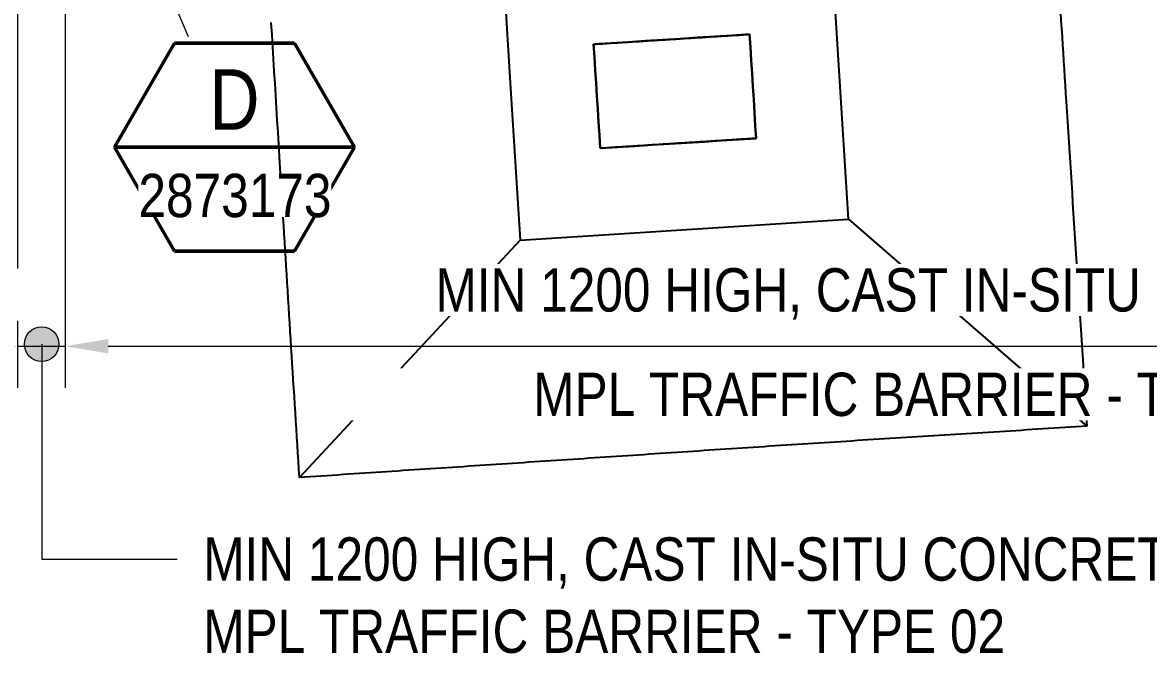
# Model space of a CAD drawing. Header units: metres. Extents: x -1161 to -1080, y 3 to 563.
# Drawn here: x -1105.26 to -1098.75, y 539.09 to 542.73 of the extents above; entities that cross this region are included whole.
import ezdxf

# ---------------------------------------------------------------- set-up
doc = ezdxf.new("R2010")
doc.units = ezdxf.units.M
doc.layers.get('Defpoints').update_dxf_attribs({"color": 41})
for name, color, linetype, lineweight in [('A-ANNO-DIMS', 7, 'Continuous', 9), ('A-ANNO-SYMB', 7, 'Continuous', 9), ('A-GENM', 7, 'Continuous', 35), ('G-ANNO-TEXT', 7, 'Continuous', 9)]:
    doc.layers.add(name, color=color, linetype=linetype, lineweight=lineweight)
doc.styles.add('Arial Narrow', font='ARIALN.TTF', dxfattribs={"height": 0.35})
doc.styles.add('Arial Narrow_2', font='ARIALN.TTF', dxfattribs={"height": 0.25})
doc.dimstyles.new('Dimension_Standard_O__mm_', dxfattribs={"dimscale": 0.3048, "dimtxt": 0.255858, "dimasz": 0.82021, "dimexe": 0.787402, "dimexo": 0.492126, "dimgap": 0.492126, "dimtad": 1, "dimdec": 0, "dimlfac": 1000, "dimzin": 0, "dimdsep": 46, "dimtxsty": 'Arial Narrow_2', "dimsah": 1, "dimcen": 0.09, "dimaunit": 1, "dimadec": 4, "dimazin": 0, "dimtfac": 1, "dimtdec": 4, "dimtix": 1, "dimtmove": 0, "dimatfit": 3, "dimfxl": 1, "dimtvp": 1, "dimtfill": 1, "dimtolj": 1, "dimtzin": 0, "dimlwd": 18, "dimlwe": 18, "dimarcsym": 2})

# ---------------------------------------------------------------- blocks, each defined once
blk = doc.blocks.new('T2DPAA-T2D-C3S-RS-M3D-100334_rvt-1-DRG-2873171 - BARRIER LAYOUT')
at = {"layer": 'A-GENM', "color": 254, "lineweight": 25, "true_color": 0xd1d1d1}
for p, q in [((-1100.4856, 541.5934), (-1100.5864, 543.1896)), ((-1102.4823, 543.069), (-1102.4349, 542.3176)), ((-1101.8575, 542.6104), (-1101.9575, 542.604)), ((-1101.9575, 542.604), (-1101.9527, 542.5289)), ((-1101.7575, 542.6168), (-1101.8575, 542.6104)), ((-1101.6575, 542.6231), (-1101.7575, 542.6168)), ((-1101.5574, 542.6295), (-1101.6575, 542.6231)), ((-1101.4574, 542.6359), (-1101.5574, 542.6295)), ((-1101.3574, 542.6422), (-1101.4574, 542.6359)), ((-1101.2574, 542.6486), (-1101.3574, 542.6422)), ((-1101.1574, 542.655), (-1101.2574, 542.6486)), ((-1101.0573, 542.6613), (-1101.1574, 542.655)), ((-1101.0526, 542.5862), (-1101.0573, 542.6613)), ((-1101.0478, 542.5111), (-1101.0526, 542.5862)), ((-1101.9527, 542.5289), (-1101.948, 542.4538)), ((-1101.043, 542.436), (-1101.0478, 542.5111)), ((-1101.948, 542.4538), (-1101.9432, 542.3787)), ((-1101.0382, 542.3609), (-1101.043, 542.436)), ((-1101.9432, 542.3787), (-1101.9384, 542.3036)), ((-1101.0334, 542.2858), (-1101.0382, 542.3609)), ((-1102.4348, 542.3172), (-1102.3815, 541.4728)), ((-1101.9384, 542.3036), (-1101.9336, 542.2285)), ((-1101.0287, 542.2107), (-1101.0334, 542.2858)), ((-1101.9336, 542.2285), (-1101.9288, 542.1534)), ((-1101.9288, 542.1534), (-1101.9241, 542.0784)), ((-1101.0239, 542.1356), (-1101.0287, 542.2107)), ((-1101.0191, 542.0605), (-1101.0239, 542.1356)), ((-1101.9241, 542.0784), (-1101.9193, 542.0033)), ((-1101.7192, 542.016), (-1101.6192, 542.0223)), ((-1101.6192, 542.0223), (-1101.5192, 542.0287)), ((-1101.5192, 542.0287), (-1101.3192, 542.0414)), ((-1101.3192, 542.0414), (-1101.2191, 542.0478)), ((-1101.2191, 542.0478), (-1101.1191, 542.0542)), ((-1101.1191, 542.0542), (-1101.0191, 542.0605)), ((-1101.9193, 542.0033), (-1101.8193, 542.0096)), ((-1101.8193, 542.0096), (-1101.7192, 542.016)), ((-1102.3815, 541.4728), (-1100.4856, 541.5934)), ((-1100.4856, 541.5934), (-1099.1094, 540.3983)), ((-1102.3815, 541.4728), (-1103.6567, 540.102))]:
    blk.add_line(p, q, dxfattribs=at)
at = {"layer": 'A-GENM', "color": 9, "lineweight": 25, "true_color": 0xbebebe}
for p, q in [((-1101.9575, 542.604), (-1101.9527, 542.5289)), ((-1101.9575, 542.604), (-1101.9527, 542.5289)), ((-1101.0526, 542.5862), (-1101.0573, 542.6613)), ((-1101.0526, 542.5862), (-1101.0573, 542.6613)), ((-1101.0478, 542.5111), (-1101.0526, 542.5862)), ((-1101.0478, 542.5111), (-1101.0526, 542.5862)), ((-1101.9527, 542.5289), (-1101.948, 542.4538)), ((-1101.9527, 542.5289), (-1101.948, 542.4538)), ((-1101.043, 542.436), (-1101.0478, 542.5111)), ((-1101.043, 542.436), (-1101.0478, 542.5111)), ((-1101.948, 542.4538), (-1101.9432, 542.3787)), ((-1101.948, 542.4538), (-1101.9432, 542.3787)), ((-1101.0382, 542.3609), (-1101.043, 542.436)), ((-1101.0382, 542.3609), (-1101.043, 542.436)), ((-1101.9432, 542.3787), (-1101.9384, 542.3036)), ((-1101.9432, 542.3787), (-1101.9384, 542.3036)), ((-1101.0334, 542.2858), (-1101.0382, 542.3609)), ((-1101.0334, 542.2858), (-1101.0382, 542.3609)), ((-1101.9384, 542.3036), (-1101.9336, 542.2285)), ((-1101.9384, 542.3036), (-1101.9336, 542.2285)), ((-1101.0287, 542.2107), (-1101.0334, 542.2858)), ((-1101.0287, 542.2107), (-1101.0334, 542.2858)), ((-1101.9336, 542.2285), (-1101.9288, 542.1534)), ((-1101.9336, 542.2285), (-1101.9288, 542.1534)), ((-1101.9288, 542.1534), (-1101.9241, 542.0784)), ((-1101.9288, 542.1534), (-1101.9241, 542.0784)), ((-1101.0239, 542.1356), (-1101.0287, 542.2107)), ((-1101.0239, 542.1356), (-1101.0287, 542.2107)), ((-1101.0191, 542.0605), (-1101.0239, 542.1356)), ((-1101.0191, 542.0605), (-1101.0239, 542.1356)), ((-1101.9241, 542.0784), (-1101.9193, 542.0033)), ((-1101.9241, 542.0784), (-1101.9193, 542.0033))]:
    blk.add_line(p, q, dxfattribs=at)
at = {"layer": 'A-GENM', "color": 253, "lineweight": 25, "true_color": 0xa3a3a3}
for p, q in [((-1101.9527, 542.5289), (-1101.9575, 542.604)), ((-1101.0573, 542.6613), (-1101.0526, 542.5862)), ((-1101.0526, 542.5862), (-1101.0478, 542.5111)), ((-1101.948, 542.4538), (-1101.9527, 542.5289)), ((-1101.0478, 542.5111), (-1101.043, 542.436)), ((-1101.9432, 542.3787), (-1101.948, 542.4538)), ((-1101.043, 542.436), (-1101.0382, 542.3609)), ((-1101.9384, 542.3036), (-1101.9432, 542.3787)), ((-1101.0382, 542.3609), (-1101.0334, 542.2858)), ((-1101.9336, 542.2285), (-1101.9384, 542.3036)), ((-1101.0334, 542.2858), (-1101.0287, 542.2107)), ((-1101.9288, 542.1534), (-1101.9336, 542.2285)), ((-1101.9241, 542.0784), (-1101.9288, 542.1534)), ((-1101.0287, 542.2107), (-1101.0239, 542.1356)), ((-1101.0239, 542.1356), (-1101.0191, 542.0605)), ((-1101.9193, 542.0033), (-1101.9241, 542.0784))]:
    blk.add_line(p, q, dxfattribs=at)
at = {"layer": 'A-GENM', "color": 9, "lineweight": 25, "true_color": 0xbebebe}
for points, knots in [([(-1099.3249, 543.772), (-1099.2929, 543.2722), (-1099.221, 542.1476), (-1099.1493, 541.023), (-1099.1094, 540.3983)], [0, 0, 0, 0, 0.444444, 1, 1, 1, 1]), ([(-1103.6567, 540.102), (-1103.6876, 540.6025), (-1103.7416, 541.4782), (-1103.7956, 542.354), (-1103.8188, 542.7293)], [0, 0, 0, 0, 0.4444444, 0.7776769, 0.7776769, 0.7776769, 0.7776769]), ([(-1099.1094, 540.3983), (-1099.2778, 540.3878), (-1099.6147, 540.3669), (-1100.0358, 540.3405), (-1100.3727, 540.3192), (-1100.6253, 540.303), (-1100.8779, 540.2865), (-1101.2148, 540.2644), (-1101.5516, 540.2419), (-1101.8884, 540.2194), (-1102.2252, 540.197), (-1102.6462, 540.1691), (-1103.1515, 540.1356), (-1103.4883, 540.1132), (-1103.6567, 540.102)], [0, 0, 0, 0, 0.111111, 0.222222, 0.277778, 0.333333, 0.388889, 0.444444, 0.555556, 0.611111, 0.666667, 0.777778, 0.888889, 1, 1, 1, 1])]:
    blk.add_open_spline(points, degree=3, knots=knots, dxfattribs=at)
at = {"layer": 'A-GENM', "color": 253, "lineweight": 25, "true_color": 0xa3a3a3}
for points in [[(-1101.9575, 542.604), (-1101.9242, 542.6062), (-1101.8908, 542.6083), (-1101.8575, 542.6104)], [(-1101.8575, 542.6104), (-1101.8242, 542.6125), (-1101.7908, 542.6146), (-1101.7575, 542.6168)], [(-1101.7575, 542.6168), (-1101.7241, 542.6189), (-1101.6908, 542.621), (-1101.6575, 542.6231)], [(-1101.6575, 542.6231), (-1101.6241, 542.6253), (-1101.5908, 542.6274), (-1101.5574, 542.6295)], [(-1101.5574, 542.6295), (-1101.5241, 542.6316), (-1101.4908, 542.6337), (-1101.4574, 542.6359)], [(-1101.4574, 542.6359), (-1101.4241, 542.638), (-1101.3907, 542.6401), (-1101.3574, 542.6422)], [(-1101.3574, 542.6422), (-1101.3241, 542.6443), (-1101.2907, 542.6465), (-1101.2574, 542.6486)], [(-1101.2574, 542.6486), (-1101.224, 542.6507), (-1101.1907, 542.6528), (-1101.1574, 542.655)], [(-1101.1574, 542.655), (-1101.124, 542.6571), (-1101.0907, 542.6592), (-1101.0573, 542.6613)], [(-1101.6192, 542.0223), (-1101.6526, 542.0202), (-1101.6859, 542.0181), (-1101.7192, 542.016)], [(-1101.5192, 542.0287), (-1101.5525, 542.0266), (-1101.5859, 542.0245), (-1101.6192, 542.0223)], [(-1101.4192, 542.0351), (-1101.4525, 542.033), (-1101.4859, 542.0308), (-1101.5192, 542.0287)], [(-1101.3192, 542.0414), (-1101.3525, 542.0393), (-1101.3858, 542.0372), (-1101.4192, 542.0351)], [(-1101.2191, 542.0478), (-1101.2525, 542.0457), (-1101.2858, 542.0436), (-1101.3192, 542.0414)], [(-1101.1191, 542.0542), (-1101.1525, 542.052), (-1101.1858, 542.0499), (-1101.2191, 542.0478)], [(-1101.0191, 542.0605), (-1101.0524, 542.0584), (-1101.0858, 542.0563), (-1101.1191, 542.0542)], [(-1101.8193, 542.0096), (-1101.8526, 542.0075), (-1101.8859, 542.0054), (-1101.9193, 542.0033)], [(-1101.7192, 542.016), (-1101.7526, 542.0139), (-1101.7859, 542.0117), (-1101.8193, 542.0096)]]:
    blk.add_open_spline(points, degree=3, dxfattribs=at)
blk = doc.blocks.new('Detail View - SheetRef-4900799-DRG-2873171 - BARRIER LAYOUT')
at = {"layer": 'A-ANNO-SYMB', "lineweight": 50}
for p, q in [((-0.003462, 0.006), (-0.006928, -0.000003)), ((0.003464, 0.006), (-0.003462, 0.006)), ((0.006928, 0), (0.003464, 0.006)), ((-0.006928, 0), (0.006928, 0)), ((-0.006928, -0.000003), (-0.003465, -0.006)), ((0.003464, -0.006), (0.006928, 0)), ((-0.003465, -0.006), (0.003464, -0.006))]:
    blk.add_line(p, q, dxfattribs=at)
blk = doc.blocks.new('DIMBLOCK1-DRG-2873171 - BARRIER LAYOUT')
at = {"layer": 'A-ANNO-DIMS', "color": 0, "lineweight": 18, "transparency": 16777216}
for p, q in [((-1105.2839, 543.7235), (-1105.2839, 540.6203)), ((-1105.0098, 543.7405), (-1105.0098, 540.6203)), ((-1105.5339, 540.8603), (-1105.7839, 540.8603)), ((-1105.2839, 540.8603), (-1105.0098, 540.8603)), ((-1104.7598, 540.8603), (-1104.5098, 540.8603))]:
    blk.add_line(p, q, dxfattribs=at)
at = {"layer": 'A-ANNO-DIMS', "color": 0, "transparency": 16777216}
for points in [[(-1105.5339, 540.902), (-1105.5339, 540.8187), (-1105.2839, 540.8603)], [(-1104.7598, 540.902), (-1104.7598, 540.8187), (-1105.0098, 540.8603)]]:
    blk.add_solid(points, dxfattribs=at)
at = {"layer": 'Defpoints', "color": 0, "transparency": 16777216}
for p in [(-1105.2839, 543.8735), (-1105.0098, 543.8905), (-1105.0098, 540.8603)]:
    blk.add_point(p, dxfattribs=at)
at = {"layer": 'A-ANNO-DIMS', "color": 0, "lineweight": 18, "transparency": 16777216, "insert": (-1105.1468, 541.1588), "char_height": 0.25, "attachment_point": 5, "style": 'Arial Narrow_2', "bg_fill": 3, "box_fill_scale": 1.1, "bg_fill_color": 256, "bg_fill_true_color": 13158600, "bg_fill_transparency": 0}
blk.add_mtext('\\A1;\u200e', dxfattribs=at)
blk = doc.blocks.new('DIMBLOCK2-DRG-2873171 - BARRIER LAYOUT')
at = {"layer": 'A-ANNO-DIMS', "color": 0, "lineweight": 18, "transparency": 16777216}
for p, q in [((-1094.9728, 544.4122), (-1094.9728, 540.6203)), ((-1105.0098, 543.7405), (-1105.0098, 540.6203)), ((-1104.7598, 540.8603), (-1095.2228, 540.8603))]:
    blk.add_line(p, q, dxfattribs=at)
at = {"layer": 'A-ANNO-DIMS', "color": 0, "transparency": 16777216}
for points in [[(-1104.7598, 540.902), (-1104.7598, 540.8187), (-1105.0098, 540.8603)], [(-1095.2228, 540.902), (-1095.2228, 540.8187), (-1094.9728, 540.8603)]]:
    blk.add_solid(points, dxfattribs=at)
at = {"layer": 'Defpoints', "color": 0, "transparency": 16777216}
for p in [(-1094.9728, 544.5622), (-1105.0098, 543.8905), (-1094.9728, 540.8603)]:
    blk.add_point(p, dxfattribs=at)
at = {"layer": 'A-ANNO-DIMS', "color": 0, "lineweight": 18, "transparency": 16777216, "char_height": 0.25, "width": 6.93009, "attachment_point": 5, "style": 'Arial Narrow_2', "bg_fill": 3, "box_fill_scale": 1.1, "bg_fill_color": 256, "bg_fill_true_color": 13158600, "bg_fill_transparency": 0}
for s, insert in [('\\A1;MIN 1200 HIGH, CAST IN-SITU CONCRETE', (-1099.9913, 541.1623)), ('\\A1;MPL TRAFFIC BARRIER - TYPE 03', (-1099.9913, 540.581))]:
    blk.add_mtext(s, dxfattribs=dict(at, insert=insert))

msp = doc.modelspace()

# ---------------------------------------------------------------- hatches: boundary and pattern name
at = {"layer": 'G-ANNO-TEXT'}
h = msp.add_hatch(color=256, dxfattribs=at)
edge = h.paths.add_edge_path()
edge.add_arc((-1105.1445, 540.8725), 0.1, 0, 360)

# ---------------------------------------------------------------- linework, layer by layer
at = {"layer": 'A-ANNO-SYMB', "lineweight": 18}
msp.add_line((-1104.4516, 543.0115), (-1104.2994, 542.6489), dxfattribs=at)
at = {"layer": 'G-ANNO-TEXT'}
for p, q in [((-1105.1445, 540.8725), (-1105.1445, 539.6315)), ((-1105.1445, 539.6315), (-1104.3615, 539.6315))]:
    msp.add_line(p, q, dxfattribs=at)
msp.add_circle((-1105.1445, 540.8725), 0.1, dxfattribs=at)

# ---------------------------------------------------------------- block references
at = {"lineweight": 5}
msp.add_blockref('T2DPAA-T2D-C3S-RS-M3D-100334_rvt-1-DRG-2873171 - BARRIER LAYOUT', (0, 0), dxfattribs=at)
at = {"layer": 'A-ANNO-SYMB', "lineweight": 50, "xscale": 99.99999999999994, "yscale": 99.99999999999994, "zscale": 99.99999999999994}
msp.add_blockref('Detail View - SheetRef-4900799-DRG-2873171 - BARRIER LAYOUT', (-1104.0314, 542.0101), dxfattribs=at)

# ---------------------------------------------------------------- next in the draw order: texts
at = {"layer": 'A-ANNO-SYMB', "insert": (-1104.176, 542.4599), "char_height": 0.35, "attachment_point": 1, "style": 'Arial Narrow', "bg_fill": 3, "box_fill_scale": 1, "bg_fill_color": 256, "bg_fill_transparency": 0}
msp.add_mtext('D', dxfattribs=at)
at = {"layer": 'A-ANNO-SYMB', "insert": (-1104.586, 541.8558), "char_height": 0.25, "attachment_point": 1, "style": 'Arial Narrow_2', "bg_fill": 3, "box_fill_scale": 1, "bg_fill_color": 256, "bg_fill_true_color": 13158600, "bg_fill_transparency": 0}
msp.add_mtext('2873173', dxfattribs=at)
at = {"layer": 'G-ANNO-TEXT', "char_height": 0.25, "attachment_point": 1, "style": 'Arial Narrow_2', "bg_fill": 3, "box_fill_scale": 1, "bg_fill_color": 256, "bg_fill_true_color": 13158600, "bg_fill_transparency": 0}
for s, insert in [('MIN 1200 HIGH, CAST IN-SITU CONCRETE ', (-1104.2115, 539.7565)), ('MPL TRAFFIC BARRIER - TYPE 02', (-1104.2115, 539.3398))]:
    msp.add_mtext(s, dxfattribs=dict(at, insert=insert))

# ---------------------------------------------------------------- next in the draw order: dimensions: what is measured, and where the dimension line sits
at = {"layer": 'A-ANNO-DIMS', "lineweight": 18}
dim = msp.add_linear_dim(base=(-1105.0098, 540.8603), p1=(-1105.2839, 543.8735), p2=(-1105.0098, 543.8905), text='\u200e', dimstyle='Dimension_Standard_O__mm_', override={"dimpost": '<>', "dimfxl": 0.274639}, dxfattribs=at)
dim.commit()
dim.dimension.update_dxf_attribs({"geometry": 'DIMBLOCK1-DRG-2873171 - BARRIER LAYOUT', "text_midpoint": (-1105.1468, 541.1588)})

# ---------------------------------------------------------------- next in the draw order: dimensions: what is measured, and where the dimension line sits
dim = msp.add_linear_dim(base=(-1094.9728, 540.8603), p1=(-1105.0098, 543.8905), p2=(-1094.9728, 544.5622), text='MIN 1200 HIGH, CAST IN-SITU CONCRETE\\XMPL TRAFFIC BARRIER - TYPE 03', dimstyle='Dimension_Standard_O__mm_', override={"dimpost": '<>', "dimfxl": 10.059356}, dxfattribs=at)
dim.commit()
dim.dimension.update_dxf_attribs({"geometry": 'DIMBLOCK2-DRG-2873171 - BARRIER LAYOUT', "text_midpoint": (-1099.9913, 540.8603)})

doc.saveas('drawing.dxf')
